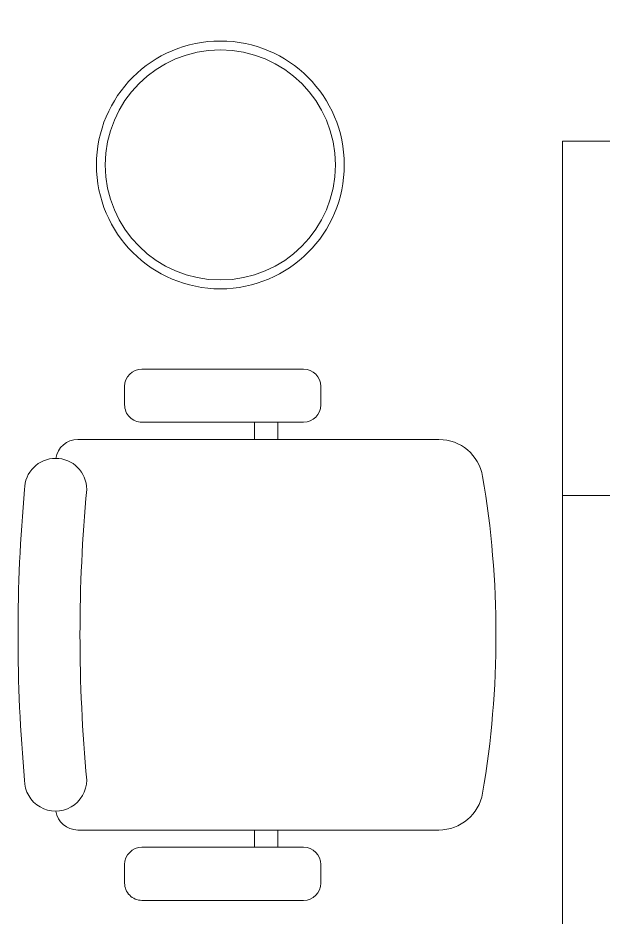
# Model space of a CAD drawing. Extents: x -234346 to 58427, y -132654 to -82394.
# Drawn here: x -140460 to -139799, y -112264 to -111248 of the extents above; entities that cross this region are included whole.
import ezdxf

# ---------------------------------------------------------------- set-up
doc = ezdxf.new("R2010")
doc.units = 0
doc.header["$LTSCALE"] = 8
doc.linetypes.add('HIDDEN', pattern=[9.525, 6.35, -3.175])
doc.layers.get('0').update_dxf_attribs({"color": 9, "lineweight": 5})
for name, color, linetype, lineweight in [('72_EGR_EQP_TAG', 9, 'Continuous', 5), ('LOADING', 9, 'Continuous', 5), ('NEW Wall', 9, 'Continuous', 5)]:
    doc.layers.add(name, color=color, linetype=linetype, lineweight=lineweight)

# ---------------------------------------------------------------- blocks, each defined once
blk = doc.blocks.new('GF21043-P')
for p, q in [((-0.8, 0.75), (-0.8, 0)), ((-0.8, 0), (0.8, 0))]:
    blk.add_line(p, q)
at = {"linetype": 'HIDDEN'}
blk.add_line((-0.4, 0.6), (-0.4, 0), dxfattribs=at)
blk = doc.blocks.new('*X17')
for p, q in [((5, 3), (5, 3)), ((5, 3), (5, 3)), ((5, 3), (5, 3)), ((5, 3), (5, 3)), ((5, 3), (5, 3)), ((5, 3), (5, 3)), ((5, 3), (5, 3)), ((5, 3), (5, 3)), ((5, 3), (5, 3)), ((5, 3), (5, 3)), ((5, 3), (5, 3)), ((5, 3), (5, 3)), ((5, 3), (5, 3)), ((5, 3), (5, 3)), ((5, 3), (5, 3)), ((5, 3), (5, 3)), ((5, 3), (5, 3)), ((5, 3), (5, 3)), ((5, 3), (5, 3)), ((5, 3), (5, 3)), ((5, 3), (5, 3)), ((5, 3), (5, 3)), ((5, 3), (5, 3)), ((5, 3), (5, 3)), ((5, 3), (5, 3)), ((5, 3), (5, 3)), ((5, 3), (5, 3)), ((5, 3), (5, 3)), ((5, 3), (5, 3)), ((5, 3), (5, 3)), ((5, 3), (5, 3)), ((5, 3), (5, 3)), ((5, 3), (5, 3)), ((5, 3), (5, 3)), ((5, 3), (5, 3)), ((5, 3), (5, 3)), ((5, 3), (5, 3)), ((5, 3), (5, 3)), ((5, 3), (5, 3)), ((5, 3), (5, 3)), ((5, 3), (5, 3)), ((5, 3), (5, 3)), ((5, 3), (5, 3)), ((5, 3), (5, 3)), ((5, 3), (5, 3)), ((5, 3), (5, 3)), ((5, 3), (5, 3)), ((5, 3), (5, 3)), ((5, 3), (5, 3)), ((5, 3), (5, 3)), ((5, 3), (5, 3)), ((5, 3), (5, 3)), ((5, 3), (5, 3)), ((5, 3), (5, 3)), ((5, 3), (5, 3)), ((5, 3), (5, 3)), ((5, 3), (5, 3)), ((5, 3), (5, 3)), ((5, 3), (5, 3)), ((5, 3), (5, 3)), ((5, 3), (5, 3)), ((5, 3), (5, 3)), ((5, 3), (5, 3)), ((5, 3), (5, 3)), ((5, 3), (5, 3)), ((5, 3), (5, 3)), ((6, 3), (5, 3)), ((5, 3), (5, 3)), ((6, 3), (5, 3)), ((5, 3), (5, 3)), ((6, 3), (5, 3)), ((5, 3), (5, 3)), ((6, 3), (5, 3)), ((5, 3), (5, 3)), ((5, 3), (5, 3)), ((5, 3), (5, 3)), ((5, 3), (5, 3)), ((5, 3), (5, 3)), ((5, 3), (5, 3)), ((5, 3), (5, 3)), ((5, 3), (5, 3)), ((5, 3), (5, 3)), ((5, 3), (5, 3)), ((5, 3), (5, 3)), ((5, 3), (5, 3)), ((5, 3), (5, 3)), ((5, 3), (5, 3)), ((5, 3), (5, 3)), ((5, 3), (5, 3)), ((5, 3), (5, 3)), ((5, 3), (5, 3)), ((5, 3), (5, 3)), ((5, 3), (5, 3)), ((5, 3), (5, 3)), ((5, 3), (5, 3)), ((5, 3), (5, 3)), ((6, 3), (6, 3)), ((6, 3), (6, 3)), ((6, 3), (6, 3)), ((6, 3), (6, 3)), ((6, 3), (6, 3)), ((6, 3), (6, 3)), ((6, 3), (6, 3)), ((6, 3), (6, 3)), ((6, 3), (6, 3)), ((6, 3), (6, 3)), ((6, 3), (6, 3)), ((6, 3), (6, 3)), ((6, 3), (6, 3)), ((6, 3), (6, 3)), ((6, 3), (6, 3)), ((6, 3), (6, 3)), ((6, 3), (6, 3)), ((6, 3), (6, 3)), ((6, 3), (6, 3)), ((6, 3), (6, 3)), ((6, 3), (6, 3)), ((6, 3), (6, 3)), ((6, 3), (6, 3)), ((6, 3), (6, 3)), ((6, 3), (6, 3)), ((6, 3), (6, 3)), ((6, 3), (6, 3)), ((6, 3), (6, 3)), ((6, 3), (6, 3)), ((6, 3), (6, 3)), ((6, 3), (6, 3)), ((6, 3), (6, 3)), ((6, 3), (6, 3)), ((6, 3), (6, 3)), ((6, 3), (6, 3)), ((6, 3), (6, 3)), ((6, 3), (6, 3)), ((6, 3), (6, 3)), ((6, 3), (6, 3)), ((6, 3), (6, 3)), ((6, 3), (6, 3)), ((6, 3), (6, 3)), ((6, 3), (6, 3)), ((6, 3), (6, 3)), ((6, 3), (6, 3)), ((6, 3), (6, 3)), ((6, 3), (6, 3)), ((6, 3), (6, 3)), ((6, 3), (6, 3)), ((6, 3), (6, 3)), ((6, 3), (6, 3)), ((6, 3), (6, 3)), ((6, 3), (6, 3)), ((6, 3), (6, 3)), ((6, 3), (6, 3)), ((6, 3), (6, 3)), ((6, 3), (6, 3)), ((6, 3), (6, 3)), ((6, 3), (6, 3)), ((6, 3), (6, 3)), ((6, 3), (6, 3)), ((6, 3), (6, 3)), ((6, 3), (6, 3)), ((6, 3), (6, 3)), ((6, 3), (6, 3)), ((6, 3), (6, 3)), ((6, 3), (6, 3)), ((6, 3), (6, 3)), ((6, 3), (6, 3)), ((6, 3), (6, 3)), ((6, 3), (6, 3)), ((6, 3), (6, 3)), ((6, 3), (6, 3)), ((6, 3), (6, 3)), ((6, 3), (6, 3)), ((6, 3), (6, 3)), ((6, 3), (6, 3)), ((6, 3), (6, 3)), ((6, 3), (6, 3)), ((6, 3), (6, 3)), ((6, 3), (6, 3)), ((6, 3), (6, 3)), ((6, 3), (6, 3)), ((6, 3), (6, 3)), ((6, 3), (6, 3)), ((6, 3), (6, 3)), ((6, 3), (6, 3)), ((6, 3), (6, 3)), ((6, 3), (6, 3)), ((6, 3), (6, 3)), ((6, 3), (6, 3)), ((6, 3), (6, 3)), ((6, 3), (6, 3)), ((6, 3), (6, 3)), ((6, 3), (6, 3)), ((6, 3), (6, 3)), ((6, 3), (6, 3)), ((6, 3), (6, 3)), ((6, 3), (6, 3)), ((6, 3), (6, 3)), ((6, 3), (6, 3)), ((6, 3), (6, 3)), ((6, 3), (6, 3)), ((6, 3), (6, 3)), ((6, 3), (6, 3)), ((6, 3), (6, 3)), ((6, 3), (6, 3)), ((6, 3), (6, 3)), ((6, 3), (6, 3)), ((6, 3), (6, 3)), ((6, 3), (6, 3)), ((6, 3), (6, 3)), ((6, 3), (6, 3)), ((6, 3), (6, 3)), ((6, 3), (6, 3)), ((6, 3), (6, 3)), ((6, 3), (6, 3)), ((6, 3), (6, 3)), ((6, 3), (6, 3)), ((6, 3), (6, 3)), ((6, 3), (6, 3)), ((6, 3), (6, 3)), ((6, 3), (6, 3)), ((6, 3), (6, 3)), ((6, 3), (6, 3)), ((6, 3), (6, 3)), ((6, 3), (6, 3)), ((6, 3), (6, 3)), ((6, 3), (6, 3)), ((6, 3), (6, 3)), ((6, 3), (6, 3)), ((6, 3), (6, 3)), ((6, 3), (6, 3)), ((6, 3), (6, 3)), ((6, 3), (6, 3)), ((6, 3), (6, 3)), ((6, 3), (6, 3)), ((6, 3), (6, 3)), ((6, 3), (6, 3)), ((6, 3), (6, 3)), ((6, 3), (6, 3)), ((6, 3), (6, 3)), ((6, 3), (6, 3)), ((6, 3), (6, 3)), ((6, 3), (6, 3)), ((6, 3), (6, 3)), ((6, 3), (6, 3)), ((6, 3), (6, 3)), ((6, 3), (6, 3)), ((6, 3), (6, 3)), ((6, 3), (6, 3)), ((6, 3), (6, 3)), ((6, 3), (6, 3)), ((6, 3), (6, 3)), ((6, 3), (6, 3)), ((6, 3), (6, 3)), ((6, 3), (6, 3)), ((6, 3), (6, 3)), ((6, 3), (6, 3)), ((6, 3), (6, 3)), ((6, 3), (6, 3)), ((6, 3), (6, 3)), ((6, 3), (6, 3)), ((6, 3), (6, 3)), ((6, 3), (6, 3)), ((6, 3), (6, 3)), ((6, 3), (6, 3)), ((6, 3), (6, 3)), ((6, 3), (6, 3)), ((6, 3), (6, 3)), ((6, 3), (6, 3)), ((6, 3), (6, 3)), ((6, 3), (6, 3)), ((6, 3), (6, 3)), ((6, 3), (6, 3)), ((6, 3), (6, 3)), ((6, 3), (6, 3)), ((6, 3), (6, 3)), ((6, 3), (6, 3)), ((6, 3), (6, 3)), ((6, 3), (6, 3)), ((6, 3), (6, 3)), ((6, 3), (6, 3)), ((6, 3), (6, 3)), ((6, 3), (6, 3)), ((6, 3), (6, 3)), ((6, 3), (6, 3)), ((6, 3), (6, 3)), ((6, 3), (6, 3)), ((6, 3), (6, 3)), ((6, 3), (6, 3)), ((6, 3), (6, 3)), ((6, 3), (6, 3)), ((6, 3), (6, 3)), ((6, 3), (6, 3)), ((6, 3), (6, 3)), ((6, 3), (6, 3)), ((6, 3), (6, 3)), ((6, 3), (6, 3)), ((6, 3), (6, 3)), ((6, 3), (6, 3)), ((6, 3), (6, 3)), ((6, 3), (6, 3)), ((6, 3), (6, 3)), ((6, 3), (5, 3)), ((6, 3), (5, 3)), ((6, 3), (5, 3)), ((6, 3), (5, 3)), ((6, 3), (5, 3)), ((6, 3), (6, 3)), ((6, 3), (6, 3)), ((6, 3), (6, 3)), ((6, 3), (6, 3)), ((6, 3), (6, 3)), ((6, 3), (6, 3)), ((6, 3), (6, 3)), ((6, 3), (6, 3)), ((6, 3), (6, 3)), ((6, 3), (6, 3)), ((6, 3), (6, 3)), ((6, 3), (6, 3)), ((6, 3), (6, 3)), ((6, 3), (6, 3)), ((6, 3), (6, 3)), ((6, 3), (6, 3)), ((6, 3), (6, 3)), ((6, 3), (6, 3)), ((6, 3), (6, 3)), ((6, 3), (6, 3)), ((6, 3), (6, 3)), ((6, 3), (6, 3)), ((6, 3), (6, 3)), ((6, 3), (6, 3)), ((6, 3), (6, 3)), ((6, 3), (6, 3)), ((6, 3), (6, 3)), ((6, 3), (6, 3)), ((6, 3), (6, 3)), ((6, 3), (6, 3)), ((6, 3), (6, 3)), ((6, 3), (6, 3)), ((6, 3), (6, 3)), ((6, 3), (6, 3)), ((6, 3), (6, 3)), ((6, 3), (6, 3)), ((6, 3), (6, 3)), ((6, 3), (6, 3)), ((6, 3), (6, 3)), ((6, 3), (6, 3)), ((6, 3), (6, 3)), ((6, 3), (6, 3)), ((6, 3), (6, 3)), ((6, 3), (6, 3)), ((6, 3), (6, 3)), ((6, 3), (6, 3)), ((6, 3), (6, 3)), ((6, 3), (6, 3)), ((6, 3), (6, 3)), ((6, 3), (6, 3)), ((6, 3), (6, 3)), ((6, 3), (6, 3)), ((6, 3), (6, 3)), ((6, 3), (6, 3)), ((6, 3), (6, 3)), ((6, 3), (6, 3)), ((6, 3), (6, 3)), ((6, 3), (6, 3)), ((6, 3), (6, 3)), ((6, 3), (6, 3)), ((6, 3), (6, 3)), ((6, 3), (6, 3)), ((6, 3), (6, 3)), ((6, 3), (6, 3)), ((6, 3), (6, 3)), ((6, 3), (6, 3)), ((6, 3), (6, 3)), ((6, 3), (6, 3)), ((6, 3), (6, 3)), ((6, 3), (6, 3)), ((6, 3), (6, 3)), ((6, 3), (6, 3)), ((6, 3), (6, 3)), ((6, 3), (6, 3)), ((6, 3), (6, 3)), ((6, 3), (6, 3)), ((6, 3), (6, 3)), ((6, 3), (6, 3)), ((6, 3), (6, 3)), ((6, 3), (6, 3)), ((6, 3), (6, 3)), ((6, 3), (6, 3)), ((6, 3), (6, 3)), ((6, 3), (6, 3)), ((6, 3), (6, 3)), ((6, 3), (6, 3)), ((6, 3), (6, 3)), ((6, 3), (6, 3)), ((6, 3), (6, 3)), ((6, 3), (6, 3)), ((6, 3), (6, 3)), ((6, 3), (6, 3)), ((6, 3), (6, 3)), ((6, 3), (6, 3)), ((6, 3), (6, 3)), ((6, 3), (6, 3)), ((6, 3), (6, 3)), ((6, 3), (6, 3)), ((6, 3), (6, 3)), ((6, 3), (6, 3)), ((6, 3), (6, 3)), ((6, 3), (6, 3)), ((6, 3), (6, 3)), ((6, 3), (6, 3)), ((6, 3), (6, 3)), ((6, 3), (6, 3)), ((6, 3), (6, 3)), ((6, 3), (6, 3)), ((6, 3), (6, 3)), ((6, 3), (6, 3)), ((6, 3), (6, 3)), ((6, 3), (6, 3)), ((6, 3), (6, 3)), ((6, 3), (6, 3)), ((6, 3), (6, 3)), ((6, 3), (6, 3)), ((6, 3), (6, 3)), ((6, 3), (6, 3)), ((6, 3), (6, 3)), ((6, 3), (6, 3)), ((6, 3), (6, 3)), ((6, 3), (6, 3)), ((6, 3), (6, 3)), ((6, 3), (6, 3)), ((6, 3), (6, 3)), ((6, 3), (6, 3)), ((6, 3), (6, 3)), ((6, 3), (6, 3)), ((6, 3), (6, 3)), ((6, 3), (6, 3)), ((6, 3), (6, 3)), ((6, 3), (6, 3)), ((6, 3), (6, 3)), ((6, 3), (6, 3)), ((6, 3), (6, 3)), ((6, 3), (6, 3)), ((6, 3), (6, 3)), ((6, 3), (6, 3)), ((6, 3), (6, 3)), ((6, 3), (6, 3)), ((6, 3), (6, 3)), ((6, 3), (6, 3)), ((6, 3), (6, 3)), ((6, 3), (6, 3)), ((6, 3), (6, 3)), ((6, 3), (6, 3)), ((6, 3), (6, 3)), ((6, 3), (6, 3)), ((6, 3), (6, 3)), ((6, 3), (6, 3)), ((6, 3), (6, 3)), ((6, 3), (6, 3)), ((6, 3), (6, 3)), ((6, 3), (6, 3)), ((6, 3), (6, 3)), ((6, 3), (6, 3)), ((6, 3), (6, 3)), ((6, 3), (6, 3)), ((6, 3), (6, 3)), ((6, 3), (6, 3)), ((6, 3), (6, 3)), ((6, 3), (6, 3)), ((6, 3), (6, 3)), ((6, 3), (6, 3)), ((6, 3), (6, 3)), ((6, 3), (6, 3)), ((6, 3), (6, 3)), ((6, 3), (6, 3)), ((6, 3), (6, 3)), ((6, 3), (6, 3)), ((6, 3), (6, 3)), ((6, 3), (6, 3)), ((6, 3), (6, 3)), ((6, 3), (6, 3)), ((6, 3), (6, 3)), ((6, 3), (6, 3)), ((6, 3), (6, 3)), ((6, 3), (6, 3)), ((6, 3), (6, 3)), ((6, 3), (6, 3)), ((6, 3), (6, 3)), ((6, 3), (6, 3)), ((6, 3), (6, 3)), ((6, 3), (6, 3)), ((6, 3), (6, 3)), ((6, 3), (6, 3)), ((6, 3), (6, 3)), ((6, 3), (6, 3)), ((6, 3), (6, 3)), ((6, 3), (6, 3)), ((6, 3), (6, 3)), ((6, 3), (6, 3)), ((6, 3), (6, 3)), ((6, 3), (6, 3)), ((6, 3), (6, 3)), ((6, 3), (6, 3)), ((6, 3), (6, 3)), ((6, 3), (6, 3)), ((6, 3), (6, 3)), ((6, 3), (6, 3)), ((6, 3), (6, 3)), ((6, 3), (6, 3)), ((6, 3), (6, 3)), ((6, 3), (6, 3)), ((6, 3), (6, 3)), ((6, 3), (6, 3)), ((6, 3), (6, 3)), ((6, 3), (6, 3)), ((6, 3), (6, 3)), ((6, 3), (6, 3)), ((6, 3), (6, 3)), ((6, 3), (6, 3)), ((6, 3), (6, 3)), ((6, 3), (6, 3)), ((6, 3), (6, 3)), ((6, 3), (6, 3)), ((6, 3), (6, 3)), ((6, 3), (6, 3)), ((6, 3), (6, 3)), ((6, 3), (6, 3)), ((6, 3), (6, 3)), ((6, 3), (6, 3)), ((6, 3), (6, 3)), ((6, 3), (6, 3)), ((6, 3), (6, 3)), ((6, 3), (6, 3)), ((6, 3), (6, 3)), ((6, 3), (6, 3)), ((6, 3), (6, 3)), ((6, 3), (6, 3)), ((6, 3), (6, 3)), ((6, 3), (6, 3)), ((6, 3), (6, 3)), ((6, 3), (6, 3)), ((6, 3), (6, 3)), ((6, 3), (6, 3)), ((6, 3), (6, 3)), ((6, 3), (6, 3)), ((6, 3), (6, 3)), ((6, 3), (6, 3)), ((6, 3), (6, 3)), ((6, 3), (6, 3)), ((6, 3), (6, 3)), ((6, 3), (6, 3)), ((6, 3), (6, 3)), ((6, 3), (6, 3)), ((6, 3), (6, 3)), ((6, 3), (6, 3)), ((6, 3), (6, 3)), ((6, 3), (6, 3)), ((6, 3), (6, 3)), ((6, 3), (6, 3)), ((6, 3), (6, 3)), ((6, 3), (6, 3)), ((6, 3), (6, 3)), ((6, 3), (6, 3)), ((6, 3), (6, 3)), ((6, 3), (6, 3)), ((6, 3), (6, 3)), ((6, 3), (6, 3)), ((6, 3), (6, 3)), ((6, 3), (6, 3)), ((6, 3), (6, 3)), ((6, 3), (6, 3)), ((6, 3), (6, 3)), ((6, 3), (6, 3)), ((6, 3), (6, 3)), ((6, 3), (6, 3)), ((6, 3), (6, 3)), ((6, 3), (6, 3)), ((6, 3), (6, 3)), ((6, 3), (6, 3)), ((6, 3), (6, 3)), ((6, 3), (6, 3)), ((6, 3), (6, 3)), ((6, 3), (6, 3)), ((6, 3), (6, 3)), ((6, 3), (6, 3)), ((6, 3), (6, 3)), ((6, 3), (6, 3)), ((6, 3), (6, 3)), ((6, 3), (6, 3)), ((6, 3), (6, 3)), ((6, 3), (6, 3)), ((6, 3), (6, 3)), ((6, 3), (6, 3)), ((6, 3), (6, 3)), ((6, 3), (6, 3)), ((6, 3), (6, 3)), ((6, 3), (6, 3)), ((6, 3), (6, 3)), ((6, 3), (6, 3)), ((6, 3), (6, 3)), ((6, 3), (6, 3)), ((6, 3), (6, 3)), ((6, 3), (6, 3)), ((6, 3), (6, 3)), ((6, 3), (6, 3)), ((6, 3), (6, 3)), ((6, 3), (6, 3)), ((6, 3), (6, 3)), ((6, 3), (6, 3)), ((6, 3), (6, 3)), ((6, 3), (6, 3)), ((6, 3), (6, 3)), ((6, 3), (6, 3)), ((6, 3), (6, 3)), ((6, 3), (6, 3)), ((6, 3), (6, 3)), ((6, 3), (6, 3)), ((6, 3), (6, 3)), ((6, 3), (6, 3)), ((6, 3), (6, 3)), ((6, 3), (6, 3)), ((6, 3), (6, 3)), ((6, 3), (6, 3)), ((6, 3), (6, 3))]:
    blk.add_line(p, q)
blk = doc.blocks.new('*X18')
for p, q in [((13, 1), (13, 1)), ((13, 1), (13, 1)), ((13, 1), (13, 1)), ((13, 1), (13, 1)), ((13, 1), (13, 1)), ((13, 1), (13, 1)), ((13, 1), (13, 1)), ((13, 1), (13, 1)), ((13, 1), (13, 1)), ((13, 1), (13, 1)), ((13, 1), (13, 1)), ((13, 1), (13, 1)), ((13, 1), (13, 1)), ((13, 1), (13, 1)), ((13, 1), (13, 1)), ((13, 1), (14, 1)), ((13, 1), (14, 1)), ((13, 1), (14, 1)), ((13, 1), (13, 1)), ((13, 1), (13, 1)), ((13, 1), (13, 1)), ((13, 1), (13, 1)), ((13, 1), (13, 1)), ((13, 1), (13, 1)), ((13, 1), (13, 1)), ((13, 1), (13, 1)), ((13, 1), (13, 1)), ((13, 1), (13, 1)), ((13, 1), (13, 1)), ((13, 1), (13, 1)), ((13, 1), (13, 1)), ((13, 1), (13, 1)), ((13, 1), (13, 1)), ((13, 1), (13, 1)), ((13, 1), (13, 1)), ((13, 1), (13, 1)), ((13, 1), (13, 1)), ((13, 1), (13, 1)), ((13, 1), (13, 1)), ((13, 1), (13, 1)), ((13, 1), (13, 1)), ((13, 1), (13, 1)), ((13, 1), (13, 1)), ((13, 1), (13, 1)), ((13, 1), (13, 1)), ((13, 1), (13, 1)), ((13, 1), (13, 1)), ((13, 1), (13, 1)), ((13, 1), (13, 1)), ((13, 1), (13, 1)), ((13, 1), (13, 1)), ((13, 1), (13, 1)), ((13, 1), (13, 1)), ((13, 1), (13, 1)), ((13, 1), (13, 1)), ((13, 1), (13, 1)), ((13, 1), (13, 1)), ((13, 1), (13, 1)), ((13, 1), (13, 1)), ((13, 1), (13, 1)), ((13, 1), (13, 1)), ((13, 1), (13, 1)), ((13, 1), (13, 1)), ((13, 1), (13, 1)), ((13, 1), (13, 1)), ((13, 1), (13, 1)), ((13, 1), (13, 1)), ((13, 1), (13, 1)), ((13, 1), (13, 1)), ((13, 1), (13, 1)), ((13, 1), (13, 1)), ((13, 1), (13, 1)), ((13, 1), (13, 1)), ((13, 1), (13, 1)), ((13, 1), (13, 1)), ((13, 1), (13, 1)), ((13, 1), (13, 1)), ((13, 1), (13, 1)), ((13, 1), (13, 1)), ((13, 1), (13, 1)), ((13, 1), (13, 1)), ((13, 1), (13, 1)), ((13, 1), (13, 1)), ((13, 1), (13, 1)), ((13, 1), (13, 1)), ((13, 1), (13, 1)), ((13, 1), (13, 1)), ((13, 1), (13, 1)), ((13, 1), (13, 1)), ((13, 1), (13, 1)), ((13, 1), (13, 1)), ((13, 1), (13, 1)), ((13, 1), (13, 1)), ((13, 1), (13, 1)), ((13, 1), (13, 1)), ((13, 1), (13, 1)), ((13, 1), (13, 1)), ((13, 1), (13, 1)), ((13, 1), (13, 1)), ((13, 1), (13, 1)), ((13, 1), (13, 1)), ((13, 1), (13, 1)), ((13, 1), (13, 1)), ((13, 1), (13, 1)), ((13, 1), (13, 1)), ((13, 1), (13, 1)), ((13, 1), (13, 1)), ((13, 1), (13, 1)), ((13, 1), (13, 1)), ((13, 1), (13, 1)), ((13, 1), (13, 1)), ((13, 1), (13, 1)), ((13, 1), (13, 1)), ((13, 1), (13, 1)), ((13, 1), (13, 1)), ((13, 1), (13, 1)), ((13, 1), (13, 1)), ((13, 1), (13, 1)), ((13, 1), (13, 1)), ((13, 1), (13, 1)), ((13, 1), (13, 1)), ((13, 1), (13, 1)), ((13, 1), (13, 1)), ((13, 1), (14, 1)), ((13, 0), (13, 0)), ((13, 0), (13, 0)), ((13, 0), (13, 0)), ((13, 0), (13, 0)), ((13, 0), (13, 0)), ((13, 0), (13, 0)), ((13, 0), (13, 0)), ((13, 0), (13, 0)), ((13, 0), (13, 0)), ((13, 0), (13, 0)), ((13, 0), (13, 0)), ((13, 0), (13, 0)), ((13, 0), (13, 0)), ((13, 0), (13, 0)), ((13, 0), (13, 0)), ((13, 0), (13, 0)), ((13, 0), (13, 0)), ((13, 0), (13, 0)), ((13, 0), (13, 0)), ((13, 0), (13, 0)), ((13, 0), (13, 0)), ((13, 0), (13, 0)), ((13, 0), (13, 0)), ((13, 0), (13, 0)), ((13, 0), (13, 0)), ((13, 0), (13, 0)), ((13, 0), (13, 0)), ((13, 0), (13, 0)), ((13, 0), (13, 0)), ((13, 0), (13, 0)), ((13, 0), (13, 0)), ((13, 0), (13, 0)), ((13, 0), (13, 0)), ((13, 0), (13, 0)), ((13, 0), (13, 0)), ((13, 0), (13, 0)), ((13, 0), (13, 0)), ((13, 0), (13, 0)), ((13, 0), (13, 0)), ((13, 0), (13, 0)), ((13, 0), (13, 0)), ((13, 0), (13, 0)), ((13, 0), (13, 0)), ((13, 0), (13, 0)), ((13, 0), (13, 0)), ((13, 0), (13, 0)), ((13, 0), (13, 0)), ((13, 0), (13, 0)), ((13, 0), (14, 0)), ((13, 0), (14, 0)), ((13, 0), (13, 0)), ((13, 0), (14, 0)), ((14, 1), (14, 1)), ((14, 1), (14, 1)), ((14, 1), (14, 1)), ((14, 1), (14, 1)), ((14, 1), (14, 1)), ((14, 1), (14, 1)), ((14, 1), (14, 1)), ((14, 1), (14, 1)), ((14, 1), (14, 1)), ((14, 1), (14, 1)), ((14, 1), (14, 1)), ((14, 1), (14, 1)), ((14, 1), (14, 1)), ((14, 1), (14, 1)), ((14, 1), (14, 1)), ((14, 1), (14, 1)), ((14, 1), (14, 1)), ((14, 1), (14, 1)), ((14, 1), (14, 1)), ((14, 1), (14, 1)), ((14, 1), (14, 1)), ((14, 1), (14, 1)), ((14, 1), (14, 1)), ((14, 1), (14, 1)), ((14, 1), (14, 1)), ((14, 1), (14, 1)), ((14, 1), (14, 1)), ((14, 1), (14, 1)), ((14, 1), (14, 1)), ((14, 1), (14, 1)), ((14, 1), (14, 1)), ((14, 1), (14, 1)), ((14, 1), (14, 1)), ((14, 1), (14, 1)), ((14, 1), (14, 1)), ((14, 1), (14, 1)), ((14, 1), (14, 1)), ((14, 1), (14, 1)), ((14, 1), (14, 1)), ((14, 1), (14, 1)), ((14, 1), (14, 1)), ((14, 1), (14, 1)), ((14, 1), (14, 1)), ((14, 1), (14, 1)), ((14, 1), (14, 1)), ((14, 1), (14, 1)), ((14, 1), (14, 1)), ((14, 1), (14, 1)), ((14, 1), (14, 1)), ((14, 1), (14, 1)), ((14, 1), (14, 1)), ((14, 1), (14, 1)), ((14, 1), (14, 1)), ((14, 1), (14, 1)), ((14, 1), (14, 1)), ((14, 1), (14, 1)), ((14, 1), (14, 1)), ((14, 1), (14, 1)), ((14, 1), (14, 1)), ((14, 1), (14, 1)), ((14, 1), (14, 1)), ((14, 1), (14, 1)), ((14, 1), (14, 1)), ((14, 1), (14, 1)), ((14, 1), (14, 1)), ((14, 1), (14, 1)), ((14, 1), (14, 1)), ((14, 1), (14, 1)), ((14, 1), (14, 1)), ((14, 1), (14, 1)), ((14, 1), (14, 1)), ((14, 1), (14, 1)), ((14, 1), (14, 1)), ((14, 1), (14, 1)), ((14, 1), (14, 1)), ((14, 1), (14, 1)), ((14, 1), (14, 1)), ((14, 1), (14, 1)), ((14, 1), (14, 1)), ((14, 1), (14, 1)), ((14, 1), (14, 1)), ((14, 1), (14, 1)), ((14, 1), (14, 1)), ((14, 1), (14, 1)), ((14, 1), (14, 1)), ((14, 1), (14, 1)), ((14, 1), (14, 1)), ((14, 1), (14, 1)), ((14, 1), (14, 1)), ((14, 1), (14, 1)), ((14, 1), (14, 1)), ((14, 1), (14, 1)), ((14, 1), (14, 1)), ((14, 1), (14, 1)), ((14, 0), (14, 0)), ((14, 0), (14, 0)), ((14, 0), (14, 0)), ((14, 0), (14, 0)), ((14, 0), (14, 0)), ((14, 0), (14, 0)), ((14, 0), (14, 0)), ((14, 0), (14, 0)), ((14, 0), (14, 0)), ((14, 0), (14, 0)), ((14, 0), (14, 0)), ((14, 0), (14, 0)), ((14, 0), (14, 0)), ((14, 0), (14, 0)), ((14, 0), (14, 0)), ((14, 0), (14, 0)), ((14, 0), (14, 0)), ((14, 0), (14, 0)), ((14, 0), (14, 0)), ((14, 0), (14, 0)), ((14, 0), (14, 0)), ((14, 0), (14, 0)), ((14, 0), (14, 0)), ((14, 0), (14, 0)), ((14, 0), (14, 0)), ((14, 0), (14, 0)), ((14, 0), (14, 0)), ((14, 0), (14, 0)), ((14, 0), (14, 0)), ((14, 0), (14, 0)), ((14, 0), (14, 0)), ((14, 0), (14, 0)), ((14, 0), (14, 0)), ((14, 0), (14, 0)), ((14, 0), (14, 0)), ((14, 0), (14, 0)), ((14, 0), (14, 0)), ((14, 0), (14, 0)), ((14, 0), (14, 0)), ((14, 0), (14, 0)), ((14, 0), (14, 0)), ((14, 0), (14, 0)), ((14, 0), (14, 0)), ((14, 0), (14, 0)), ((14, 0), (14, 0)), ((14, 0), (14, 0)), ((14, 0), (14, 0)), ((14, 0), (14, 0)), ((13, 0), (13, 0)), ((13, 0), (14, 0)), ((13, 0), (13, 0)), ((13, 0), (14, 0)), ((13, 0), (13, 0)), ((13, 0), (14, 0)), ((13, 0), (13, 0)), ((13, 0), (13, 0)), ((13, 0), (13, 0)), ((13, 0), (13, 0)), ((13, 0), (14, 0)), ((13, 0), (13, 0)), ((13, 0), (14, 0)), ((13, 0), (13, 0)), ((13, 0), (14, 0)), ((13, 0), (13, 0)), ((13, 0), (14, 0)), ((13, 0), (13, 0)), ((13, 0), (14, 0)), ((13, 0), (13, 0)), ((13, 0), (14, 0)), ((13, 0), (13, 0)), ((13, 0), (14, 0)), ((13, 0), (13, 0)), ((13, 0), (13, 0)), ((13, 0), (13, 0)), ((13, 0), (14, 0)), ((13, 0), (13, 0)), ((13, 0), (14, 0)), ((13, 0), (13, 0)), ((13, 0), (14, 0)), ((13, 0), (13, 0)), ((13, 0), (14, 0)), ((13, 0), (13, 0)), ((13, 0), (13, 0)), ((13, 0), (13, 0)), ((13, 0), (13, 0)), ((13, 0), (13, 0)), ((13, 0), (13, 0)), ((13, 0), (13, 0)), ((13, 0), (13, 0)), ((13, 0), (13, 0)), ((13, 0), (13, 0)), ((13, 0), (13, 0)), ((13, 0), (13, 0)), ((13, 0), (13, 0)), ((13, 0), (13, 0)), ((13, 0), (13, 0)), ((13, 0), (13, 0)), ((13, 0), (13, 0)), ((13, 0), (13, 0)), ((13, 0), (13, 0)), ((13, 0), (13, 0)), ((13, 0), (13, 0)), ((13, 0), (13, 0)), ((13, 0), (13, 0)), ((13, 0), (13, 0)), ((13, 0), (13, 0)), ((13, 0), (13, 0)), ((13, 0), (13, 0)), ((13, 0), (13, 0)), ((13, 0), (13, 0)), ((13, 0), (13, 0)), ((13, 0), (13, 0)), ((13, -1), (13, -1)), ((13, -1), (13, -1)), ((13, -1), (13, -1)), ((13, -1), (13, -1)), ((13, -1), (13, -1)), ((13, -1), (14, -1)), ((13, -1), (13, -1)), ((14, 0), (14, 0)), ((14, 0), (14, 0)), ((14, 0), (14, 0)), ((14, 0), (14, 0)), ((14, 0), (14, 0)), ((14, 0), (14, 0)), ((14, 0), (14, 0)), ((14, 0), (14, 0)), ((14, 0), (14, 0)), ((14, 0), (14, 0)), ((14, 0), (14, 0)), ((14, 0), (14, 0)), ((14, 0), (14, 0)), ((14, 0), (14, 0)), ((14, 0), (14, 0)), ((13, 0), (14, 0)), ((14, 0), (14, 0)), ((14, 0), (14, 0)), ((14, 0), (14, 0)), ((14, 0), (14, 0)), ((14, 0), (14, 0)), ((14, 0), (14, 0)), ((14, 0), (14, 0)), ((14, 0), (14, 0)), ((14, 0), (14, 0)), ((14, 0), (14, 0)), ((14, 0), (14, 0)), ((14, 0), (14, 0)), ((14, 0), (14, 0)), ((14, 0), (14, 0)), ((14, 0), (14, 0)), ((14, 0), (14, 0)), ((14, 0), (14, 0)), ((14, 0), (14, 0)), ((14, 0), (14, 0)), ((14, 0), (14, 0)), ((14, 0), (14, 0)), ((14, 0), (14, 0)), ((14, 0), (14, 0)), ((14, 0), (14, 0)), ((14, 0), (14, 0)), ((14, 0), (14, 0)), ((14, 0), (14, 0)), ((14, 0), (14, 0)), ((14, 0), (14, 0)), ((14, 0), (14, 0)), ((14, 0), (14, 0)), ((14, 0), (14, 0)), ((14, 0), (14, 0)), ((14, 0), (14, 0)), ((14, -1), (14, -1)), ((14, -1), (14, -1)), ((14, -1), (14, -1)), ((14, -1), (14, -1)), ((14, -1), (14, -1))]:
    blk.add_line(p, q)
blk = doc.blocks.new('GF21018-P')
for p, q in [((-0.2207, 0.4756), (-0.2207, 0.0675)), ((0.2205, 0.4756), (0.2205, 0.0675)), ((-0.2806, 0.3422), (-0.2598, 0.3422)), ((0.2596, 0.3422), (0.2804, 0.3422)), ((-0.3002, 0.3226), (-0.3002, 0.14)), ((-0.2402, 0.3226), (-0.2402, 0.14)), ((0.24, 0.3226), (0.24, 0.14)), ((0.3, 0.3226), (0.3, 0.14)), ((-0.2402, 0.2937), (-0.2207, 0.2937)), ((0.2205, 0.2937), (0.24, 0.2937)), ((-0.2402, 0.2671), (-0.2207, 0.2671)), ((0.2205, 0.2671), (0.24, 0.2671)), ((-0.2806, 0.1204), (-0.2598, 0.1204)), ((0.2596, 0.1204), (0.2804, 0.1204))]:
    blk.add_line(p, q)
for points in [[(0.24, 0.2937), (0.24, 0.2937), (0.24, 0.2937), (0.24, 0.2937), (0.24, 0.2937), (0.24, 0.2937), (0.24, 0.2937), (0.24, 0.2937), (0.24, 0.2937), (0.24, 0.2937), (0.24, 0.2937), (0.24, 0.2937), (0.24, 0.2937), (0.24, 0.2937), (0.24, 0.2937), (0.24, 0.2937), (0.24, 0.2937), (0.24, 0.2937), (0.24, 0.2937), (0.24, 0.2937), (0.24, 0.2937), (0.24, 0.2937), (0.24, 0.2937), (0.24, 0.2937), (0.24, 0.2937), (0.24, 0.2937), (0.24, 0.2937), (0.24, 0.2937), (0.24, 0.2937), (0.24, 0.2937), (0.24, 0.2937), (0.24, 0.2937), (0.24, 0.2937), (0.24, 0.2937), (0.24, 0.2937), (0.24, 0.2937), (0.24, 0.2937), (0.24, 0.2937), (0.24, 0.2937), (0.24, 0.2937), (0.24, 0.2937), (0.24, 0.2937), (0.24, 0.2937), (0.24, 0.2937), (0.24, 0.2937), (0.24, 0.2937), (0.24, 0.2937), (0.24, 0.2937), (0.24, 0.2937), (0.24, 0.2937), (0.24, 0.2937), (0.24, 0.2937), (0.24, 0.2937), (0.24, 0.2937), (0.24, 0.2937), (0.24, 0.2937), (0.24, 0.2937), (0.24, 0.2937), (0.24, 0.2937), (0.24, 0.2937), (0.24, 0.2937), (0.24, 0.2937), (0.24, 0.2937), (0.24, 0.2937), (0.24, 0.2937), (0.24, 0.2937), (0.24, 0.2937), (0.24, 0.2937), (0.24, 0.2937), (0.24, 0.2937), (0.24, 0.2937), (0.24, 0.2937), (0.24, 0.2937), (0.24, 0.2937), (0.24, 0.2937), (0.24, 0.2937), (0.24, 0.2937), (0.24, 0.2937), (0.24, 0.2937), (0.24, 0.2937), (0.24, 0.2937), (0.24, 0.2937), (0.24, 0.2937), (0.24, 0.2937), (0.24, 0.2937), (0.24, 0.2937), (0.24, 0.2937), (0.24, 0.2937), (0.24, 0.2937), (0.24, 0.2937), (0.24, 0.2937), (0.24, 0.2937), (0.24, 0.2937), (0.24, 0.2937), (0.24, 0.2937), (0.24, 0.2937), (0.24, 0.2937), (0.24, 0.2937), (0.24, 0.2937), (0.24, 0.2937), (0.24, 0.2937), (0.24, 0.2937), (0.24, 0.2937), (0.24, 0.2937), (0.24, 0.2937), (0.24, 0.2937), (0.24, 0.2937), (0.24, 0.2937), (0.24, 0.2937), (0.24, 0.2937), (0.24, 0.2937), (0.24, 0.2937), (0.24, 0.2937), (0.24, 0.2937), (0.24, 0.2937), (0.24, 0.2937), (0.24, 0.2937), (0.24, 0.2937), (0.24, 0.2937), (0.24, 0.2937), (0.24, 0.2937), (0.24, 0.2937), (0.24, 0.2937), (0.24, 0.2937), (0.24, 0.2937), (0.24, 0.2937), (0.24, 0.2937), (0.24, 0.2937), (0.24, 0.2937), (0.24, 0.2937), (0.24, 0.2937), (0.24, 0.2937), (0.24, 0.2937), (0.24, 0.2937), (0.24, 0.2937), (0.24, 0.2937), (0.24, 0.2937), (0.24, 0.2937), (0.24, 0.2937), (0.24, 0.2937), (0.24, 0.2937), (0.24, 0.2937), (0.24, 0.2937), (0.24, 0.2937), (0.24, 0.2937), (0.24, 0.2937), (0.24, 0.2937), (0.24, 0.2937), (0.24, 0.2937), (0.24, 0.2937), (0.24, 0.2937), (0.24, 0.2937), (0.24, 0.2937), (0.24, 0.2937), (0.24, 0.2937), (0.24, 0.2937), (0.24, 0.2937), (0.24, 0.2937), (0.24, 0.2937), (0.24, 0.2937), (0.24, 0.2937), (0.24, 0.2937), (0.24, 0.2937), (0.24, 0.2937), (0.24, 0.2937), (0.24, 0.2937), (0.24, 0.2937), (0.24, 0.2937), (0.24, 0.2937), (0.24, 0.2937), (0.24, 0.2937), (0.24, 0.2937), (0.24, 0.2937), (0.24, 0.2937), (0.24, 0.2937), (0.24, 0.2937), (0.24, 0.2937), (0.24, 0.2937), (0.24, 0.2937), (0.24, 0.2937), (0.24, 0.2937), (0.24, 0.2937), (0.24, 0.2937), (0.24, 0.2937), (0.24, 0.2937), (0.24, 0.2937), (0.24, 0.2937), (0.24, 0.2937), (0.24, 0.2937), (0.24, 0.2937), (0.24, 0.2937), (0.24, 0.2937), (0.24, 0.2937), (0.24, 0.2937), (0.24, 0.2937), (0.24, 0.2937), (0.24, 0.2937), (0.24, 0.2937), (0.24, 0.2937), (0.24, 0.2937), (0.24, 0.2937), (0.24, 0.2937), (0.24, 0.2937), (0.24, 0.2937), (0.24, 0.2937), (0.24, 0.2937), (0.24, 0.2937), (0.24, 0.2937), (0.24, 0.2937), (0.24, 0.2937), (0.24, 0.2937), (0.24, 0.2937), (0.24, 0.2937), (0.24, 0.2937), (0.24, 0.2937), (0.24, 0.2937), (0.24, 0.2937), (0.24, 0.2937), (0.24, 0.2937), (0.24, 0.2937), (0.24, 0.2937), (0.24, 0.2937), (0.24, 0.2937), (0.24, 0.2937), (0.24, 0.2937), (0.24, 0.2937), (0.24, 0.2937), (0.24, 0.2937), (0.24, 0.2937), (0.24, 0.2937), (0.24, 0.2937), (0.24, 0.2937), (0.24, 0.2937), (0.24, 0.2937), (0.24, 0.2937), (0.24, 0.2937), (0.24, 0.2937), (0.24, 0.2937), (0.24, 0.2937), (0.24, 0.2937), (0.24, 0.2937), (0.24, 0.2937), (0.24, 0.2937), (0.24, 0.2937), (0.24, 0.2937), (0.24, 0.2937), (0.24, 0.2937), (0.24, 0.2937), (0.24, 0.2937), (0.24, 0.2937), (0.24, 0.2937), (0.24, 0.2937), (0.24, 0.2937), (0.24, 0.2937), (0.24, 0.2937), (0.24, 0.2937), (0.24, 0.2937), (0.24, 0.2937), (0.24, 0.2937), (0.24, 0.2937), (0.24, 0.2937), (0.24, 0.2937), (0.24, 0.2937), (0.24, 0.2937), (0.24, 0.2937), (0.24, 0.2937), (0.24, 0.2937), (0.24, 0.2937), (0.24, 0.2937), (0.24, 0.2937), (0.24, 0.2937), (0.24, 0.2937), (0.24, 0.2937), (0.24, 0.2937), (0.24, 0.2937), (0.24, 0.2937), (0.24, 0.2937)], [(0.24, 0.2937), (0.24, 0.2937), (0.24, 0.2937), (0.24, 0.2937), (0.24, 0.2937), (0.24, 0.2937), (0.24, 0.2937), (0.24, 0.2937), (0.24, 0.2937), (0.24, 0.2937), (0.24, 0.2937), (0.24, 0.2937), (0.24, 0.2937), (0.24, 0.2937), (0.24, 0.2937), (0.24, 0.2937), (0.24, 0.2937), (0.24, 0.2937), (0.24, 0.2937), (0.24, 0.2937), (0.24, 0.2937), (0.24, 0.2937), (0.24, 0.2937), (0.24, 0.2937), (0.24, 0.2937), (0.24, 0.2937), (0.24, 0.2937), (0.24, 0.2937), (0.24, 0.2937), (0.24, 0.2937), (0.24, 0.2937), (0.24, 0.2937), (0.24, 0.2937), (0.24, 0.2937), (0.24, 0.2937), (0.24, 0.2937), (0.24, 0.2937), (0.24, 0.2937), (0.24, 0.2937), (0.24, 0.2937), (0.24, 0.2937), (0.24, 0.2937), (0.24, 0.2937), (0.24, 0.2937), (0.24, 0.2937), (0.24, 0.2937), (0.24, 0.2937), (0.24, 0.2937), (0.24, 0.2937), (0.24, 0.2937), (0.24, 0.2937), (0.24, 0.2937), (0.24, 0.2937), (0.24, 0.2937), (0.24, 0.2937), (0.24, 0.2937), (0.24, 0.2937), (0.24, 0.2937), (0.24, 0.2937), (0.24, 0.2937), (0.24, 0.2937), (0.24, 0.2937), (0.24, 0.2937), (0.24, 0.2937), (0.24, 0.2937), (0.24, 0.2937), (0.24, 0.2937), (0.24, 0.2937), (0.24, 0.2937), (0.24, 0.2937), (0.24, 0.2937), (0.24, 0.2937), (0.24, 0.2937), (0.24, 0.2937), (0.24, 0.2937), (0.24, 0.2937), (0.24, 0.2937), (0.24, 0.2937), (0.24, 0.2937), (0.24, 0.2937), (0.24, 0.2937), (0.24, 0.2937), (0.24, 0.2937), (0.24, 0.2937), (0.24, 0.2937), (0.24, 0.2937), (0.24, 0.2937), (0.24, 0.2937), (0.24, 0.2937), (0.24, 0.2937), (0.24, 0.2937), (0.24, 0.2937), (0.24, 0.2937), (0.24, 0.2937), (0.24, 0.2937), (0.24, 0.2937), (0.24, 0.2937), (0.24, 0.2937), (0.24, 0.2937), (0.24, 0.2937), (0.24, 0.2937), (0.24, 0.2937), (0.24, 0.2937), (0.24, 0.2937), (0.24, 0.2937), (0.24, 0.2937), (0.24, 0.2937), (0.24, 0.2937), (0.24, 0.2937), (0.24, 0.2937), (0.24, 0.2937), (0.24, 0.2937), (0.24, 0.2937), (0.24, 0.2937), (0.24, 0.2937), (0.24, 0.2937), (0.24, 0.2937), (0.24, 0.2937), (0.24, 0.2937), (0.24, 0.2937), (0.24, 0.2937), (0.24, 0.2937), (0.24, 0.2937), (0.24, 0.2937), (0.24, 0.2937), (0.24, 0.2937), (0.24, 0.2937), (0.24, 0.2937), (0.24, 0.2937), (0.24, 0.2937), (0.24, 0.2937), (0.24, 0.2937), (0.24, 0.2937), (0.24, 0.2937), (0.24, 0.2937), (0.24, 0.2937), (0.24, 0.2937), (0.24, 0.2937), (0.24, 0.2937), (0.24, 0.2937), (0.24, 0.2937), (0.24, 0.2937), (0.24, 0.2937), (0.24, 0.2937), (0.24, 0.2937), (0.24, 0.2937), (0.24, 0.2937), (0.24, 0.2937), (0.24, 0.2937), (0.24, 0.2937), (0.24, 0.2937), (0.24, 0.2937), (0.24, 0.2937), (0.24, 0.2937), (0.24, 0.2937), (0.24, 0.2937), (0.24, 0.2937), (0.24, 0.2937), (0.24, 0.2937), (0.24, 0.2937), (0.24, 0.2937), (0.24, 0.2937), (0.24, 0.2937), (0.24, 0.2937), (0.24, 0.2937), (0.24, 0.2937), (0.24, 0.2937), (0.24, 0.2937), (0.24, 0.2937), (0.24, 0.2937), (0.24, 0.2937), (0.24, 0.2937), (0.24, 0.2937), (0.24, 0.2937), (0.24, 0.2937), (0.24, 0.2937), (0.24, 0.2937), (0.24, 0.2937), (0.24, 0.2937), (0.24, 0.2937), (0.24, 0.2937), (0.24, 0.2937), (0.24, 0.2937), (0.24, 0.2937), (0.24, 0.2937), (0.24, 0.2937), (0.24, 0.2937), (0.24, 0.2937), (0.24, 0.2937), (0.24, 0.2937), (0.24, 0.2937), (0.24, 0.2937), (0.24, 0.2937), (0.24, 0.2937), (0.24, 0.2937), (0.24, 0.2937), (0.24, 0.2937), (0.24, 0.2937), (0.24, 0.2937), (0.24, 0.2937), (0.24, 0.2937), (0.24, 0.2937), (0.24, 0.2937), (0.24, 0.2937), (0.24, 0.2937), (0.24, 0.2937), (0.24, 0.2937), (0.24, 0.2937), (0.24, 0.2937), (0.24, 0.2937), (0.24, 0.2937), (0.24, 0.2937), (0.24, 0.2937), (0.24, 0.2937), (0.24, 0.2937), (0.24, 0.2937), (0.24, 0.2937), (0.24, 0.2937), (0.24, 0.2937)], [(0.24, 0.2937), (0.24, 0.2937), (0.24, 0.2937), (0.24, 0.2937), (0.24, 0.2937), (0.24, 0.2937), (0.24, 0.2937), (0.24, 0.2937), (0.24, 0.2937), (0.24, 0.2937), (0.24, 0.2937), (0.24, 0.2937), (0.24, 0.2937), (0.24, 0.2937), (0.24, 0.2937), (0.24, 0.2937), (0.24, 0.2937), (0.24, 0.2937), (0.24, 0.2937), (0.24, 0.2937), (0.24, 0.2937), (0.24, 0.2937), (0.24, 0.2937), (0.24, 0.2937), (0.24, 0.2937), (0.24, 0.2937), (0.24, 0.2937), (0.24, 0.2937), (0.24, 0.2937), (0.24, 0.2937), (0.24, 0.2937), (0.24, 0.2937), (0.24, 0.2937), (0.24, 0.2937), (0.24, 0.2937), (0.24, 0.2937), (0.24, 0.2937), (0.24, 0.2937), (0.24, 0.2937), (0.24, 0.2937), (0.24, 0.2937), (0.24, 0.2937), (0.24, 0.2937), (0.24, 0.2937), (0.24, 0.2937), (0.24, 0.2937), (0.24, 0.2937), (0.24, 0.2937), (0.24, 0.2937), (0.24, 0.2937), (0.24, 0.2937), (0.24, 0.2937), (0.24, 0.2937), (0.24, 0.2937), (0.24, 0.2937), (0.24, 0.2937), (0.24, 0.2937), (0.24, 0.2937), (0.24, 0.2937), (0.24, 0.2937), (0.24, 0.2937), (0.24, 0.2937), (0.24, 0.2937), (0.24, 0.2937), (0.24, 0.2937), (0.24, 0.2937), (0.24, 0.2937), (0.24, 0.2937), (0.24, 0.2937), (0.24, 0.2937), (0.24, 0.2937), (0.24, 0.2937), (0.24, 0.2937), (0.24, 0.2937), (0.24, 0.2937), (0.24, 0.2937), (0.24, 0.2937), (0.24, 0.2937), (0.24, 0.2937), (0.24, 0.2937), (0.24, 0.2937), (0.24, 0.2937), (0.24, 0.2937), (0.24, 0.2937), (0.24, 0.2937), (0.24, 0.2937), (0.24, 0.2937), (0.24, 0.2937), (0.24, 0.2937), (0.24, 0.2937), (0.24, 0.2937), (0.24, 0.2937), (0.24, 0.2937), (0.24, 0.2937), (0.24, 0.2937), (0.24, 0.2937), (0.24, 0.2937), (0.24, 0.2937), (0.24, 0.2937), (0.24, 0.2937), (0.24, 0.2937), (0.24, 0.2937), (0.24, 0.2937), (0.24, 0.2937), (0.24, 0.2937), (0.24, 0.2937), (0.24, 0.2937), (0.24, 0.2937), (0.24, 0.2937), (0.24, 0.2937), (0.24, 0.2937), (0.24, 0.2937), (0.24, 0.2937), (0.24, 0.2937), (0.24, 0.2937), (0.24, 0.2937), (0.24, 0.2937), (0.24, 0.2937), (0.24, 0.2937), (0.24, 0.2937), (0.24, 0.2937), (0.24, 0.2937), (0.24, 0.2937), (0.24, 0.2937), (0.24, 0.2937), (0.24, 0.2937), (0.24, 0.2937), (0.24, 0.2937), (0.24, 0.2937), (0.24, 0.2937), (0.24, 0.2937), (0.24, 0.2937), (0.24, 0.2937), (0.24, 0.2937), (0.24, 0.2937), (0.24, 0.2937), (0.24, 0.2937), (0.24, 0.2937), (0.24, 0.2937), (0.24, 0.2937), (0.24, 0.2937), (0.24, 0.2937), (0.24, 0.2937), (0.24, 0.2937), (0.24, 0.2937), (0.24, 0.2937), (0.24, 0.2937), (0.24, 0.2937), (0.24, 0.2937), (0.24, 0.2937), (0.24, 0.2937), (0.24, 0.2937), (0.24, 0.2937), (0.24, 0.2937), (0.24, 0.2937), (0.24, 0.2937), (0.24, 0.2937), (0.24, 0.2937), (0.24, 0.2937), (0.24, 0.2937), (0.24, 0.2937), (0.24, 0.2937), (0.24, 0.2937), (0.24, 0.2937), (0.24, 0.2937), (0.24, 0.2937), (0.24, 0.2937), (0.24, 0.2937), (0.24, 0.2937), (0.24, 0.2937), (0.24, 0.2937), (0.24, 0.2937), (0.24, 0.2937), (0.24, 0.2937), (0.24, 0.2937), (0.24, 0.2937), (0.24, 0.2937), (0.24, 0.2937), (0.24, 0.2937), (0.24, 0.2937), (0.24, 0.2937), (0.24, 0.2937), (0.24, 0.2937), (0.24, 0.2937), (0.24, 0.2937), (0.24, 0.2937), (0.24, 0.2937), (0.24, 0.2937), (0.24, 0.2937), (0.24, 0.2937), (0.24, 0.2937), (0.24, 0.2937), (0.24, 0.2937), (0.24, 0.2937), (0.24, 0.2937), (0.24, 0.2937), (0.24, 0.2937), (0.24, 0.2937), (0.24, 0.2937), (0.24, 0.2937), (0.24, 0.2937), (0.24, 0.2937), (0.24, 0.2937), (0.24, 0.2937), (0.24, 0.2937), (0.24, 0.2937), (0.24, 0.2937), (0.24, 0.2937), (0.24, 0.2937), (0.24, 0.2937), (0.24, 0.2937), (0.24, 0.2937), (0.24, 0.2937), (0.24, 0.2937)]]:
    blk.add_lwpolyline(points, close=True)
for centre, radius, start, end in [((-0.0001, -0.5295), 1.0695, 80.3671, 99.6329), ((-0.1707, 0.4756), 0.05, 99.6329, 180), ((0.1705, 0.4756), 0.05, 0, 80.3671), ((-0.2806, 0.3226), 0.0196, 90, 180), ((-0.2598, 0.3226), 0.0196, 360, 90), ((0.2596, 0.3226), 0.0196, 90, 180), ((0.2804, 0.3226), 0.0196, 0, 90), ((-0.2806, 0.14), 0.0196, 180, 270), ((-0.2598, 0.14), 0.0196, 270, 360), ((0.2596, 0.14), 0.0196, 180, 270), ((0.2804, 0.14), 0.0196, 270, 0), ((-0.1643, 0.0425), 0.0351, 90, 270), ((0, 1.8467), 1.7767, 264.6946, 275.3053), ((0.1641, 0.0425), 0.0351, 270, 90), ((-0.1957, 0.0675), 0.025, 180, 261.4721), ((0.1955, 0.0675), 0.025, 278.5279, 360), ((0, 1.8314), 1.8314, 264.8532, 275.147)]:
    blk.add_arc(centre, radius, start, end)
at = {"layer": 'NEW Wall', "linetype": 'Continuous'}
for points in [[(0.24, 0.2937), (0.24, 0.2937), (0.24, 0.2937), (0.24, 0.2937), (0.24, 0.2937), (0.24, 0.2937), (0.24, 0.2937), (0.24, 0.2937)], [(0.24, 0.2937), (0.24, 0.2937), (0.24, 0.2937), (0.24, 0.2937), (0.24, 0.2937), (0.24, 0.2937), (0.24, 0.2937)], [(0.24, 0.2937), (0.24, 0.2937), (0.24, 0.2937), (0.24, 0.2937), (0.24, 0.2937), (0.24, 0.2937), (0.24, 0.2937), (0.24, 0.2937), (0.24, 0.2937)], [(0.24, 0.2937), (0.24, 0.2937), (0.24, 0.2937), (0.24, 0.2937), (0.24, 0.2937), (0.24, 0.2937), (0.24, 0.2937), (0.24, 0.2937), (0.24, 0.2937), (0.24, 0.2937)], [(0.24, 0.2937), (0.24, 0.2937), (0.24, 0.2937), (0.24, 0.2937), (0.24, 0.2937), (0.24, 0.2937), (0.24, 0.2937), (0.24, 0.2937), (0.24, 0.2937), (0.24, 0.2937), (0.24, 0.2937), (0.24, 0.2937), (0.24, 0.2937), (0.24, 0.2937), (0.24, 0.2937)], [(0.24, 0.2937), (0.24, 0.2937), (0.24, 0.2937), (0.24, 0.2937), (0.24, 0.2937), (0.24, 0.2937), (0.24, 0.2937), (0.24, 0.2937), (0.24, 0.2937), (0.24, 0.2937)], [(0.24, 0.2937), (0.24, 0.2937), (0.24, 0.2937), (0.24, 0.2937), (0.24, 0.2937), (0.24, 0.2937), (0.24, 0.2937), (0.24, 0.2937), (0.24, 0.2937), (0.24, 0.2937)], [(0.24, 0.2937), (0.24, 0.2937), (0.24, 0.2937), (0.24, 0.2937), (0.24, 0.2937), (0.24, 0.2937), (0.24, 0.2937), (0.24, 0.2937), (0.24, 0.2937), (0.24, 0.2937)], [(0.24, 0.2937), (0.24, 0.2937), (0.24, 0.2937), (0.24, 0.2937), (0.24, 0.2937), (0.24, 0.2937), (0.24, 0.2937), (0.24, 0.2937), (0.24, 0.2937), (0.24, 0.2937), (0.24, 0.2937), (0.24, 0.2937), (0.24, 0.2937), (0.24, 0.2937), (0.24, 0.2937), (0.24, 0.2937), (0.24, 0.2937), (0.24, 0.2937)], [(0.24, 0.2937), (0.24, 0.2937), (0.24, 0.2937), (0.24, 0.2937), (0.24, 0.2937), (0.24, 0.2937), (0.24, 0.2937), (0.24, 0.2937), (0.24, 0.2937), (0.24, 0.2937), (0.24, 0.2937), (0.24, 0.2937)], [(0.24, 0.2937), (0.24, 0.2937), (0.24, 0.2937), (0.24, 0.2937), (0.24, 0.2937), (0.24, 0.2937), (0.24, 0.2937)], [(0.24, 0.2937), (0.24, 0.2937), (0.24, 0.2937), (0.24, 0.2937), (0.24, 0.2937), (0.24, 0.2937), (0.24, 0.2937), (0.24, 0.2937), (0.24, 0.2937), (0.24, 0.2937), (0.24, 0.2937), (0.24, 0.2937), (0.24, 0.2937), (0.24, 0.2937), (0.24, 0.2937), (0.24, 0.2937), (0.24, 0.2937), (0.24, 0.2937), (0.24, 0.2937), (0.24, 0.2937), (0.24, 0.2937), (0.24, 0.2937), (0.24, 0.2937), (0.24, 0.2937), (0.24, 0.2937), (0.24, 0.2937), (0.24, 0.2937), (0.24, 0.2937), (0.24, 0.2937), (0.24, 0.2937), (0.24, 0.2937), (0.24, 0.2937), (0.24, 0.2937), (0.24, 0.2937), (0.24, 0.2937), (0.24, 0.2937), (0.24, 0.2937), (0.24, 0.2937), (0.24, 0.2937), (0.24, 0.2937), (0.24, 0.2937), (0.24, 0.2937), (0.24, 0.2937), (0.24, 0.2937), (0.24, 0.2937), (0.24, 0.2937), (0.24, 0.2937), (0.24, 0.2937), (0.24, 0.2937), (0.24, 0.2937), (0.24, 0.2937), (0.24, 0.2937), (0.24, 0.2937), (0.24, 0.2937), (0.24, 0.2937), (0.24, 0.2937), (0.24, 0.2937), (0.24, 0.2937), (0.24, 0.2937), (0.24, 0.2937), (0.24, 0.2937), (0.24, 0.2937), (0.24, 0.2937), (0.24, 0.2937), (0.24, 0.2937), (0.24, 0.2937), (0.24, 0.2937), (0.24, 0.2937), (0.24, 0.2937), (0.24, 0.2937), (0.24, 0.2937), (0.24, 0.2937), (0.24, 0.2937), (0.24, 0.2937), (0.24, 0.2937), (0.24, 0.2937), (0.24, 0.2937), (0.24, 0.2937), (0.24, 0.2937), (0.24, 0.2937), (0.24, 0.2937), (0.24, 0.2937), (0.24, 0.2937), (0.24, 0.2937), (0.24, 0.2937), (0.24, 0.2937), (0.24, 0.2937), (0.24, 0.2937), (0.24, 0.2937), (0.24, 0.2937), (0.24, 0.2937), (0.24, 0.2937), (0.24, 0.2937), (0.24, 0.2937), (0.24, 0.2937), (0.24, 0.2937), (0.24, 0.2937), (0.24, 0.2937), (0.24, 0.2937), (0.24, 0.2937), (0.24, 0.2937), (0.24, 0.2937), (0.24, 0.2937), (0.24, 0.2937), (0.24, 0.2937), (0.24, 0.2937), (0.24, 0.2937), (0.24, 0.2937), (0.24, 0.2937), (0.24, 0.2937), (0.24, 0.2937)], [(0.24, 0.2937), (0.24, 0.2937), (0.24, 0.2937), (0.24, 0.2937), (0.24, 0.2937), (0.24, 0.2937), (0.24, 0.2937), (0.24, 0.2937), (0.24, 0.2937), (0.24, 0.2937), (0.24, 0.2937), (0.24, 0.2937), (0.24, 0.2937), (0.24, 0.2937), (0.24, 0.2937), (0.24, 0.2937), (0.24, 0.2937)], [(0.24, 0.2937), (0.24, 0.2937), (0.24, 0.2937), (0.24, 0.2937), (0.24, 0.2937), (0.24, 0.2937), (0.24, 0.2937), (0.24, 0.2937), (0.24, 0.2937), (0.24, 0.2937), (0.24, 0.2937), (0.24, 0.2937), (0.24, 0.2937), (0.24, 0.2937), (0.24, 0.2937), (0.24, 0.2937), (0.24, 0.2937), (0.24, 0.2937), (0.24, 0.2937), (0.24, 0.2937), (0.24, 0.2937), (0.24, 0.2937), (0.24, 0.2937), (0.24, 0.2937), (0.24, 0.2937), (0.24, 0.2937), (0.24, 0.2937), (0.24, 0.2937), (0.24, 0.2937), (0.24, 0.2937), (0.24, 0.2937), (0.24, 0.2937), (0.24, 0.2937), (0.24, 0.2937), (0.24, 0.2937), (0.24, 0.2937), (0.24, 0.2937), (0.24, 0.2937), (0.24, 0.2937), (0.24, 0.2937), (0.24, 0.2937), (0.24, 0.2937), (0.24, 0.2937), (0.24, 0.2937), (0.24, 0.2937), (0.24, 0.2937), (0.24, 0.2937), (0.24, 0.2937), (0.24, 0.2937), (0.24, 0.2937), (0.24, 0.2937), (0.24, 0.2937), (0.24, 0.2937), (0.24, 0.2937), (0.24, 0.2937), (0.24, 0.2937), (0.24, 0.2937), (0.24, 0.2937), (0.24, 0.2937), (0.24, 0.2937), (0.24, 0.2937), (0.24, 0.2937), (0.24, 0.2937), (0.24, 0.2937), (0.24, 0.2937), (0.24, 0.2937), (0.24, 0.2937), (0.24, 0.2937), (0.24, 0.2937), (0.24, 0.2937), (0.24, 0.2937), (0.24, 0.2937), (0.24, 0.2937), (0.24, 0.2937), (0.24, 0.2937), (0.24, 0.2937), (0.24, 0.2937), (0.24, 0.2937), (0.24, 0.2937), (0.24, 0.2937), (0.24, 0.2937), (0.24, 0.2937), (0.24, 0.2937), (0.24, 0.2937), (0.24, 0.2937), (0.24, 0.2937), (0.24, 0.2937), (0.24, 0.2937), (0.24, 0.2937)], [(0.24, 0.2937), (0.24, 0.2937), (0.24, 0.2937), (0.24, 0.2937), (0.24, 0.2937), (0.24, 0.2937), (0.24, 0.2937), (0.24, 0.2937), (0.24, 0.2937), (0.24, 0.2937), (0.24, 0.2937), (0.24, 0.2937), (0.24, 0.2937), (0.24, 0.2937), (0.24, 0.2937), (0.24, 0.2937), (0.24, 0.2937), (0.24, 0.2937), (0.24, 0.2937), (0.24, 0.2937), (0.24, 0.2937), (0.24, 0.2937), (0.24, 0.2937), (0.24, 0.2937), (0.24, 0.2937), (0.24, 0.2937), (0.24, 0.2937), (0.24, 0.2937), (0.24, 0.2937), (0.24, 0.2937), (0.24, 0.2937), (0.24, 0.2937), (0.24, 0.2937), (0.24, 0.2937), (0.24, 0.2937), (0.24, 0.2937), (0.24, 0.2937), (0.24, 0.2937), (0.24, 0.2937), (0.24, 0.2937), (0.24, 0.2937), (0.24, 0.2937), (0.24, 0.2937), (0.24, 0.2937), (0.24, 0.2937), (0.24, 0.2937), (0.24, 0.2937), (0.24, 0.2937), (0.24, 0.2937), (0.24, 0.2937), (0.24, 0.2937), (0.24, 0.2937), (0.24, 0.2937), (0.24, 0.2937)]]:
    blk.add_lwpolyline(points, dxfattribs=at)
for name, xscale, yscale, zscale in [('*X17', 8.59375e-11, 8.59375e-11, 8.59375e-11), ('*X18', 5.5e-11, 5.5e-11, 5.5e-11)]:
    blk.add_blockref(name, (0.24, 0.2937), dxfattribs=dict(xscale=xscale, yscale=yscale, zscale=zscale))
blk = doc.blocks.new('WM00001-P')
at = {"layer": 'LOADING'}
for radius in [0.14, 0.13]:
    blk.add_circle((0, 0), radius, dxfattribs=at)
blk = doc.blocks.new('GF1')
at = {"layer": 'LOADING', "color": 9, "extrusion": (-7.77426e-06, -8.17011e-07, 1), "zscale": 1000.000000000002}
for name, p, xscale, yscale, rotation in [('WM00001-P', (-140231.1, -111414.3, 1.2), -1000.000000000002, 1000.000000000004, 347.9985892354696), ('GF21018-P', (-140459.7, -111945.2, 1.2), 1000.000000000002, 1000.000000000002, 269.9985892353254)]:
    blk.add_blockref(name, p, dxfattribs=dict(at, xscale=xscale, yscale=yscale, rotation=rotation))
at = {"layer": 'LOADING', "color": 9, "extrusion": (1.19929e-18, -8.17187e-07, 1), "xscale": 1000.000000000002, "yscale": 1000.000000000002, "zscale": 1000.000000000002, "rotation": 270}
blk.add_blockref('GF21043-P', (-139844.4, -112187.6, 0.1), dxfattribs=at)

msp = doc.modelspace()

# ---------------------------------------------------------------- block references
at = {"layer": '72_EGR_EQP_TAG'}
msp.add_blockref('GF1', (0, 0), dxfattribs=at)

doc.saveas('drawing.dxf')
